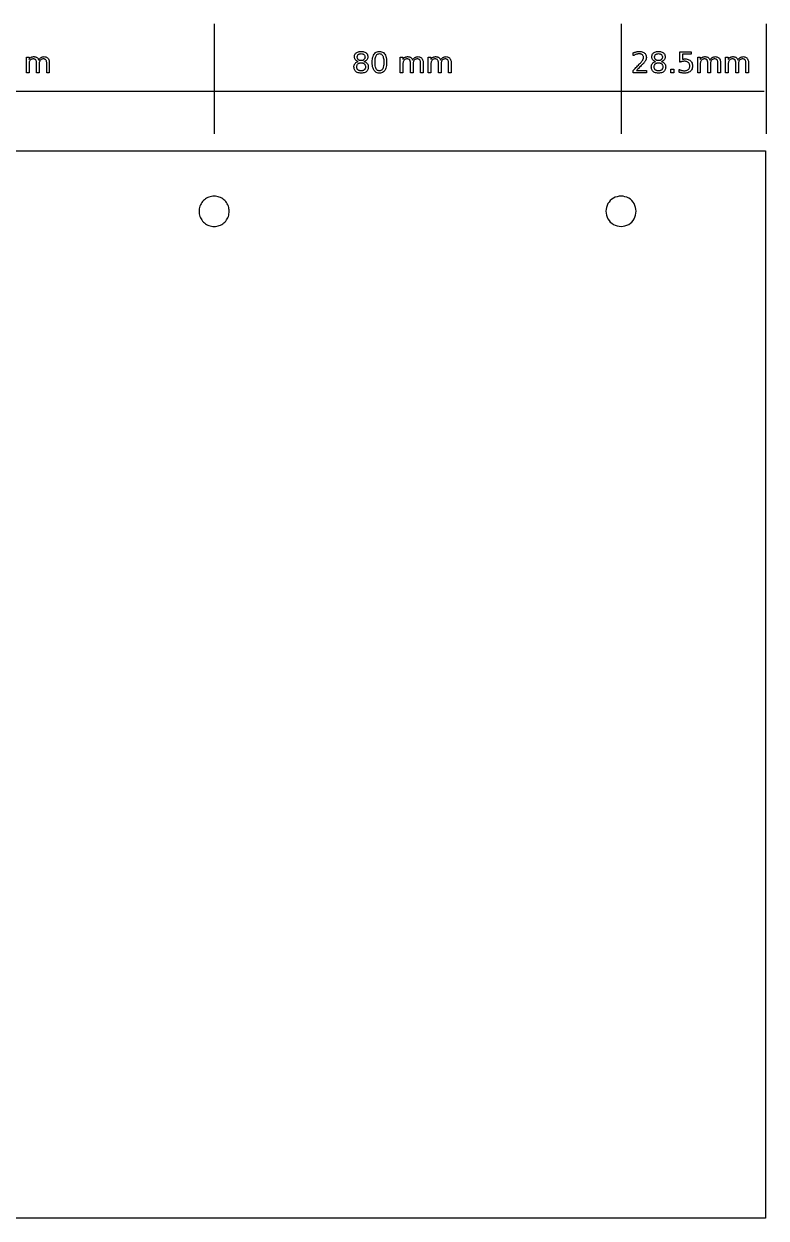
# Model space of a CAD drawing. Extents: x 0 to 297, y 0 to 235.
# Drawn here: x 151.1 to 297.1, y 0.1 to 234.9 of the extents above; entities that cross this region are included whole.
import ezdxf

# ---------------------------------------------------------------- set-up
doc = ezdxf.new("R2010")
doc.units = 0
doc.layers.add('Layer_1', color=7, linetype='CONTINUOUS')

msp = doc.modelspace()

# ---------------------------------------------------------------- linework, layer by layer
at = {"layer": 'Layer_1', "color": 5}
for points in [[(188.55182, 234.875815), (188.55182, 213.230659)], [(268.55182, 234.875815), (268.55182, 213.230659)], [(297.05182, 234.875815), (297.05182, 213.230659)], [(152.12705, 227.0184), (152.12705, 225.273804), (151.61717, 225.273804), (151.61717, 228.360609), (152.12705, 228.360609), (152.12705, 227.881052)], [(225.64096, 227.018408), (225.64096, 225.273811), (225.13109, 225.273811), (225.13109, 228.360617), (225.64096, 228.360617), (225.64096, 227.88106)], [(231.14209, 227.018408), (231.14209, 225.273811), (230.63222, 225.273811), (230.63222, 228.360617), (231.14209, 228.360617), (231.14209, 227.88106)], [(270.94448, 228.627956), (270.94448, 229.190196)], [(280.09741, 229.388633), (282.28298, 229.388633), (282.28298, 228.9201), (280.60729, 228.9201), (280.60729, 227.911376)], [(280.09741, 227.321572), (280.09741, 229.388633)], [(284.10475, 227.018408), (284.10475, 225.273811), (283.59487, 225.273811), (283.59487, 228.360617), (284.10475, 228.360617), (284.10475, 227.88106)], [(289.60587, 227.018408), (289.60587, 225.273811), (289.096, 225.273811), (289.096, 228.360617), (289.60587, 228.360617), (289.60587, 227.88106)], [(154.1252, 227.0184), (154.1252, 225.273804), (153.61533, 225.273804), (153.61533, 227.120375)], [(156.12336, 227.136911), (156.12336, 225.273804), (155.61348, 225.273804), (155.61348, 227.120375)], [(227.63912, 227.018408), (227.63912, 225.273811), (227.12925, 225.273811), (227.12925, 227.120383)], [(229.63728, 227.136919), (229.63728, 225.273811), (229.1274, 225.273811), (229.1274, 227.120383)], [(233.14025, 227.018408), (233.14025, 225.273811), (232.63037, 225.273811), (232.63037, 227.120383)], [(235.1384, 227.136919), (235.1384, 225.273811), (234.62853, 225.273811), (234.62853, 227.120383)], [(271.58665, 225.742344), (273.52968, 225.742344), (273.52968, 225.273811), (270.91692, 225.273811), (270.91692, 225.742344)], [(279.92378, 225.370274), (279.92378, 225.929758)], [(286.1029, 227.018408), (286.1029, 225.273811), (285.59303, 225.273811), (285.59303, 227.120383)], [(288.10106, 227.136919), (288.10106, 225.273811), (287.59118, 225.273811), (287.59118, 227.120383)], [(291.60403, 227.018408), (291.60403, 225.273811), (291.09416, 225.273811), (291.09416, 227.120383)], [(293.60219, 227.136919), (293.60219, 225.273811), (293.09231, 225.273811), (293.09231, 227.120383)], [(108.5, 221.646649), (188.5, 221.646649)], [(188.5, 221.646649), (268.5, 221.646649)], [(268.5, 221.646649), (296.64983, 221.646649)]]:
    msp.add_lwpolyline(points, dxfattribs=at)
for points in [[(154.03977, 227.768053)], [(216.66718, 228.34408)], [(221.02178, 229.463047)], [(221.02178, 229.022075)], [(227.55368, 227.76806)], [(233.05481, 227.76806)], [(275.13096, 228.34408)], [(286.01746, 227.76806)], [(291.51859, 227.76806)], [(216.87113, 227.464892)], [(217.42786, 227.22787)], [(271.58661, 225.742343)], [(275.33491, 227.464892)], [(275.89164, 227.22787)], [(278.29494, 225.973855), (278.87647, 225.973855), (278.87647, 225.273811), (278.29494, 225.273811)]]:
    msp.add_lwpolyline(points, close=True, dxfattribs=at)
at = {"layer": 'Layer_1', "color": 1}
for points in [[(0.095703, 209.904289), (296.904293, 209.904289), (296.904293, 0.095709), (0.095703, 0.095709)], [(191.506615, 198.028305)], [(271.509143, 198.029572)]]:
    msp.add_lwpolyline(points, close=True, dxfattribs=at)
at = {"layer": 'Layer_1', "color": 5}
for points, knots in [([(152.12705, 227.881052), (152.166279, 227.940105), (152.241883, 228.053917), (152.383096, 228.195764), (152.540151, 228.305516), (152.71632, 228.381675), (152.911421, 228.426077), (153.119506, 228.440188), (153.328276, 228.424041), (153.523349, 228.366855), (153.694675, 228.269514), (153.840962, 228.13603), (153.960707, 227.966715), (154.012745, 227.835957), (154.03977, 227.768053)], [0, 0, 0, 0, 0.212274, 0.409109, 0.596416, 0.783878, 0.981091, 1.193841, 1.407515, 1.606028, 1.798563, 1.993456, 2.195839, 2.414486, 2.414486, 2.414486, 2.414486]), ([(153.61533, 227.120375), (153.612647, 227.211209), (153.607739, 227.377371), (153.557549, 227.60253), (153.470062, 227.78032), (153.339248, 227.908638), (153.167028, 227.981739), (152.959087, 228.001618), (152.735468, 227.977341), (152.519244, 227.886636), (152.345807, 227.734265), (152.216704, 227.533956), (152.139147, 227.288535), (152.131236, 227.111879), (152.12705, 227.0184)], [0, 0, 0, 0, 0.272187, 0.497912, 0.686794, 0.85875, 1.035608, 1.236697, 1.479788, 1.703677, 1.928615, 2.161685, 2.41067, 2.690497, 2.690497, 2.690497, 2.690497]), ([(154.03977, 227.768053), (154.082541, 227.838942), (154.164363, 227.974553), (154.318278, 228.145572), (154.489478, 228.277955), (154.681182, 228.370174), (154.892792, 228.424167), (155.140629, 228.442787), (155.409354, 228.414445), (155.671931, 228.297406), (155.877271, 228.099073), (156.023707, 227.833301), (156.110065, 227.504277), (156.118715, 227.265275), (156.12336, 227.136911)], [0, 0, 0, 0, 0.247935, 0.474302, 0.685795, 0.893291, 1.107873, 1.337034, 1.636455, 1.909028, 2.183054, 2.477501, 2.808905, 3.193408, 3.193408, 3.193408, 3.193408]), ([(155.61348, 227.120375), (155.610796, 227.210811), (155.605876, 227.376583), (155.555398, 227.601551), (155.468599, 227.779937), (155.338296, 227.90822), (155.168145, 227.981698), (154.960709, 228.001598), (154.736712, 227.977603), (154.518686, 227.88826), (154.343436, 227.737168), (154.21482, 227.536124), (154.137237, 227.289867), (154.129368, 227.112396), (154.1252, 227.0184)], [0, 0, 0, 0, 0.270964, 0.496689, 0.686656, 0.858175, 1.033355, 1.2314, 1.477498, 1.702719, 1.927122, 2.160451, 2.410313, 2.691665, 2.691665, 2.691665, 2.691665]), ([(216.87113, 227.464892), (216.796045, 227.487137), (216.651346, 227.530007), (216.46011, 227.644694), (216.305622, 227.79195), (216.193253, 227.971096), (216.126093, 228.176346), (216.104438, 228.424396), (216.135316, 228.698522), (216.256198, 228.972356), (216.459141, 229.191972), (216.730205, 229.352135), (217.061688, 229.445985), (217.428276, 229.472112), (217.794808, 229.446019), (218.126541, 229.352478), (218.396716, 229.19155), (218.599547, 228.972397), (218.720372, 228.698514), (218.75137, 228.424379), (218.729399, 228.176252), (218.661385, 227.970703), (218.547169, 227.793007), (218.394998, 227.64462), (218.205321, 227.530049), (218.061804, 227.48715), (217.98734, 227.464892)], [0, 0, 0, 0, 0.234166, 0.451276, 0.661787, 0.869015, 1.079059, 1.303388, 1.611774, 1.896744, 2.185937, 2.49422, 2.829658, 3.210108, 3.591775, 3.927209, 4.234442, 4.523639, 4.808609, 5.116996, 5.341355, 5.55169, 5.759739, 5.968931, 6.184465, 6.416894, 6.416894, 6.416894, 6.416894]), ([(216.66718, 228.34408), (216.670803, 228.277584), (216.677689, 228.151213), (216.746765, 227.97691), (216.861089, 227.836514), (217.01857, 227.735543), (217.21256, 227.676663), (217.427366, 227.660443), (217.641786, 227.676725), (217.83509, 227.73552), (217.991766, 227.837515), (218.109646, 227.976174), (218.178859, 228.150933), (218.19782, 228.34408), (218.178859, 228.537227), (218.109646, 228.711987), (217.991766, 228.850646), (217.83509, 228.952641), (217.641786, 229.011436), (217.427366, 229.027718), (217.21256, 229.011498), (217.01857, 228.952618), (216.861089, 228.851647), (216.746764, 228.711251), (216.677689, 228.536947), (216.670803, 228.410576), (216.66718, 228.34408)], [0, 0, 0, 0, 0.198745, 0.377702, 0.552034, 0.733625, 0.930322, 1.154147, 1.376444, 1.572265, 1.7536, 1.929884, 2.109527, 2.308341, 2.507156, 2.686799, 2.863083, 3.044418, 3.240239, 3.462536, 3.686361, 3.883058, 4.064649, 4.238981, 4.417938, 4.616684, 4.616684, 4.616684, 4.616684]), ([(219.96345, 225.739588), (219.889285, 225.877021), (219.728761, 226.174481), (219.622527, 226.720515), (219.587851, 227.327087), (219.62038, 227.935987), (219.735117, 228.476413), (219.935316, 228.912255), (220.22377, 229.234544), (220.600346, 229.43331), (220.877717, 229.452882), (221.02178, 229.463047)], [0, 0, 0, 0, 0.466233, 1.009117, 1.648581, 2.289267, 2.832151, 3.297281, 3.711439, 4.108773, 4.538165, 4.538165, 4.538165, 4.538165]), ([(222.07736, 228.914588), (222.152097, 228.77761), (222.313971, 228.480926), (222.420898, 227.934536), (222.455811, 227.3279), (222.42298, 226.71896), (222.307166, 226.178259), (222.105983, 225.743549), (221.818394, 225.419698), (221.442609, 225.227727), (221.021346, 225.176092), (220.601765, 225.228506), (220.219816, 225.417224), (220.050032, 225.630717), (219.96345, 225.739588)], [0, 0, 0, 0, 0.465798, 1.008888, 1.649594, 2.289077, 2.832167, 3.299068, 3.711061, 4.107159, 4.536209, 4.965558, 5.36247, 5.775502, 5.775502, 5.775502, 5.775502]), ([(221.02178, 229.022075), (220.931769, 229.013891), (220.75482, 228.997802), (220.522078, 228.83725), (220.351993, 228.586033), (220.237287, 228.245436), (220.170912, 227.816614), (220.1527, 227.327495), (220.170865, 226.838382), (220.237663, 226.409587), (220.351248, 226.069029), (220.52237, 225.817177), (220.755042, 225.662487), (221.022194, 225.620817), (221.289301, 225.66232), (221.522564, 225.816811), (221.691786, 226.069795), (221.807922, 226.409191), (221.875182, 226.838379), (221.893768, 227.327495), (221.875136, 227.816617), (221.8083, 228.245833), (221.69104, 228.58527), (221.522858, 228.837616), (221.289528, 228.997985), (221.112189, 229.013941), (221.02178, 229.022075)], [0, 0, 0, 0, 0.267247, 0.525368, 0.815319, 1.164934, 1.594471, 2.113469, 2.631244, 3.06078, 3.411548, 3.700255, 3.957873, 4.225066, 4.493467, 4.751085, 5.039077, 5.39037, 5.820061, 6.33785, 6.856863, 7.286553, 7.636696, 7.925935, 8.184055, 8.45251, 8.45251, 8.45251, 8.45251]), ([(221.02178, 229.463047), (221.165358, 229.452659), (221.441615, 229.432672), (221.822833, 229.23729), (221.991366, 229.023616), (222.07736, 228.914588)], [0, 0, 0, 0, 0.429094, 0.825614, 1.238735, 1.238735, 1.238735, 1.238735]), ([(225.64096, 227.88106), (225.68019, 227.940113), (225.755798, 228.053923), (225.89701, 228.195769), (226.054063, 228.305525), (226.230233, 228.381681), (226.425334, 228.426085), (226.633417, 228.440196), (226.842188, 228.424049), (227.037264, 228.366862), (227.208594, 228.269525), (227.354877, 228.136035), (227.474618, 227.966721), (227.526656, 227.835964), (227.55368, 227.76806)], [0, 0, 0, 0, 0.212276, 0.40911, 0.596414, 0.78388, 0.981093, 1.193839, 1.407514, 1.606031, 1.798571, 1.99346, 2.195841, 2.414488, 2.414488, 2.414488, 2.414488]), ([(227.12925, 227.120383), (227.126567, 227.211217), (227.121659, 227.377379), (227.071469, 227.602537), (226.983982, 227.78033), (226.853164, 227.908644), (226.680945, 227.981746), (226.473004, 228.001626), (226.249385, 227.977349), (226.03316, 227.886645), (225.859727, 227.734269), (225.730618, 227.533964), (225.653058, 227.288543), (225.645146, 227.111887), (225.64096, 227.018408)], [0, 0, 0, 0, 0.272187, 0.497912, 0.686794, 0.858753, 1.035611, 1.236696, 1.479791, 1.70368, 1.928615, 2.161688, 2.410674, 2.690501, 2.690501, 2.690501, 2.690501]), ([(227.55368, 227.76806), (227.596453, 227.838949), (227.678278, 227.974559), (227.832192, 228.145578), (228.00339, 228.277965), (228.195098, 228.370181), (228.40671, 228.424175), (228.654548, 228.442795), (228.923274, 228.414453), (229.185851, 228.297414), (229.391191, 228.099081), (229.537627, 227.833309), (229.623985, 227.504285), (229.632635, 227.265283), (229.63728, 227.136919)], [0, 0, 0, 0, 0.247938, 0.474305, 0.685794, 0.893295, 1.107881, 1.337043, 1.636464, 1.909036, 2.183062, 2.47751, 2.808914, 3.193417, 3.193417, 3.193417, 3.193417]), ([(229.1274, 227.120383), (229.124716, 227.210819), (229.119796, 227.376591), (229.069318, 227.601559), (228.982519, 227.779945), (228.852216, 227.908228), (228.682065, 227.981706), (228.474629, 228.001606), (228.25063, 227.97761), (228.032602, 227.888266), (227.857346, 227.737178), (227.728736, 227.53613), (227.651157, 227.289875), (227.643288, 227.112404), (227.63912, 227.018408)], [0, 0, 0, 0, 0.270964, 0.496689, 0.686656, 0.858175, 1.033355, 1.2314, 1.477499, 1.702723, 1.927131, 2.160457, 2.410317, 2.691668, 2.691668, 2.691668, 2.691668]), ([(231.14209, 227.88106), (231.18132, 227.940113), (231.256928, 228.053923), (231.39814, 228.195769), (231.555193, 228.305525), (231.731363, 228.381681), (231.926464, 228.426085), (232.134547, 228.440196), (232.343318, 228.424049), (232.538394, 228.366862), (232.709724, 228.269525), (232.856007, 228.136035), (232.975748, 227.966721), (233.027786, 227.835964), (233.05481, 227.76806)], [0, 0, 0, 0, 0.212276, 0.40911, 0.596414, 0.78388, 0.981093, 1.193839, 1.407514, 1.606031, 1.798571, 1.99346, 2.195841, 2.414488, 2.414488, 2.414488, 2.414488]), ([(232.63037, 227.120383), (232.627687, 227.211217), (232.62278, 227.377379), (232.572592, 227.602536), (232.485112, 227.780331), (232.354294, 227.908644), (232.182075, 227.981747), (231.974134, 228.001626), (231.750515, 227.977349), (231.53429, 227.886645), (231.360857, 227.734269), (231.231748, 227.533964), (231.154188, 227.288543), (231.146276, 227.111887), (231.14209, 227.018408)], [0, 0, 0, 0, 0.272187, 0.497912, 0.686791, 0.85875, 1.035607, 1.236692, 1.479787, 1.703677, 1.928611, 2.161684, 2.410671, 2.690497, 2.690497, 2.690497, 2.690497]), ([(233.05481, 227.76806), (233.097583, 227.838949), (233.179408, 227.974559), (233.333322, 228.145578), (233.50452, 228.277965), (233.696228, 228.370181), (233.90784, 228.424175), (234.155678, 228.442795), (234.424404, 228.414453), (234.68698, 228.297414), (234.892321, 228.099082), (235.038751, 227.833308), (235.125106, 227.504284), (235.133755, 227.265283), (235.1384, 227.136919)], [0, 0, 0, 0, 0.247938, 0.474305, 0.685794, 0.893295, 1.107881, 1.337043, 1.636464, 1.909036, 2.183062, 2.477508, 2.808911, 3.193413, 3.193413, 3.193413, 3.193413]), ([(234.62853, 227.120383), (234.625846, 227.210819), (234.620926, 227.376592), (234.570445, 227.601561), (234.483638, 227.779941), (234.353342, 227.908229), (234.183193, 227.981706), (233.975758, 228.001606), (233.75176, 227.97761), (233.533732, 227.888266), (233.358476, 227.737178), (233.229866, 227.53613), (233.152287, 227.289875), (233.144418, 227.112404), (233.14025, 227.018408)], [0, 0, 0, 0, 0.270964, 0.49669, 0.686659, 0.858174, 1.033351, 1.231396, 1.477494, 1.702719, 1.927126, 2.160452, 2.410312, 2.691664, 2.691664, 2.691664, 2.691664]), ([(270.91692, 225.742344), (270.995752, 225.823567), (271.169902, 226.002997), (271.457619, 226.295902), (271.773807, 226.615561), (272.070898, 226.916664), (272.301288, 227.153952), (272.479602, 227.344995), (272.622559, 227.513621), (272.748385, 227.682147), (272.840571, 227.8345), (272.902783, 227.976941), (272.939864, 228.115454), (272.953852, 228.276773), (272.932949, 228.456643), (272.853178, 228.643289), (272.721047, 228.795381), (272.550675, 228.912415), (272.343978, 228.981682), (272.136312, 228.999393), (271.937337, 228.987228), (271.751816, 228.956301), (271.55986, 228.905289), (271.361118, 228.832774), (271.153838, 228.740794), (271.015962, 228.666483), (270.94448, 228.627956)], [0, 0, 0, 0, 0.339565, 0.750139, 1.231728, 1.688421, 2.019126, 2.223911, 2.472304, 2.681961, 2.854275, 3.005305, 3.146801, 3.282376, 3.489157, 3.683373, 3.881936, 4.085536, 4.296463, 4.528194, 4.706402, 4.893531, 5.091481, 5.301389, 5.527592, 5.771128, 5.771128, 5.771128, 5.771128]), ([(270.94448, 229.190196), (271.017304, 229.21848), (271.158567, 229.273345), (271.368367, 229.341274), (271.567987, 229.395109), (271.757343, 229.433809), (271.936043, 229.457577), (272.184709, 229.468525), (272.493243, 229.443269), (272.844266, 229.33821), (273.132737, 229.158515), (273.351916, 228.917374), (273.48332, 228.618004), (273.514281, 228.345031), (273.500765, 228.123121), (273.468314, 227.960814), (273.412835, 227.800683), (273.328897, 227.635197), (273.211148, 227.457997), (273.097234, 227.302537), (272.96579, 227.16181), (272.819635, 227.007594), (272.606981, 226.786086), (272.326209, 226.498581), (271.979058, 226.142934), (271.724868, 225.88347), (271.58661, 225.742343)], [0, 0, 0, 0, 0.234333, 0.454552, 0.661205, 0.854287, 1.033987, 1.201366, 1.600437, 1.956664, 2.290225, 2.607758, 2.919497, 3.254738, 3.421366, 3.585324, 3.749578, 3.928297, 4.140317, 4.387453, 4.505159, 4.717664, 5.024996, 5.426275, 5.923263, 6.515959, 6.515959, 6.515959, 6.515959]), ([(275.33491, 227.464892), (275.259825, 227.487137), (275.115126, 227.530007), (274.92389, 227.644694), (274.769402, 227.79195), (274.657033, 227.971096), (274.589873, 228.176346), (274.568218, 228.424396), (274.599096, 228.698522), (274.719978, 228.972356), (274.922921, 229.191972), (275.193985, 229.352135), (275.525468, 229.445985), (275.892056, 229.472112), (276.25859, 229.446019), (276.590326, 229.352477), (276.860505, 229.191554), (277.063332, 228.972396), (277.184153, 228.698513), (277.21515, 228.424379), (277.193179, 228.176252), (277.125165, 227.970703), (277.010949, 227.793008), (276.858783, 227.644618), (276.669104, 227.530049), (276.525586, 227.48715), (276.45112, 227.464892)], [0, 0, 0, 0, 0.234166, 0.451276, 0.661787, 0.869015, 1.079059, 1.303388, 1.611774, 1.896744, 2.185937, 2.49422, 2.829658, 3.210108, 3.591776, 3.927214, 4.234451, 4.523644, 4.808613, 5.117, 5.341359, 5.551694, 5.759743, 5.968931, 6.184466, 6.416899, 6.416899, 6.416899, 6.416899]), ([(275.13096, 228.34408), (275.134583, 228.277584), (275.141469, 228.151213), (275.210545, 227.97691), (275.324869, 227.836514), (275.48235, 227.735543), (275.67634, 227.676663), (275.891146, 227.660443), (276.105566, 227.676725), (276.29887, 227.73552), (276.455546, 227.837515), (276.573426, 227.976174), (276.642639, 228.150933), (276.6616, 228.34408), (276.642639, 228.537227), (276.573426, 228.711987), (276.455546, 228.850646), (276.29887, 228.952641), (276.105566, 229.011436), (275.891146, 229.027718), (275.67634, 229.011498), (275.48235, 228.952618), (275.324869, 228.851647), (275.210544, 228.711251), (275.141469, 228.536947), (275.134583, 228.410576), (275.13096, 228.34408)], [0, 0, 0, 0, 0.198745, 0.377702, 0.552034, 0.733625, 0.930322, 1.154147, 1.376444, 1.572265, 1.7536, 1.929884, 2.109527, 2.308341, 2.507156, 2.686799, 2.863083, 3.044418, 3.240239, 3.462536, 3.686361, 3.883058, 4.064649, 4.238981, 4.417938, 4.616684, 4.616684, 4.616684, 4.616684]), ([(280.60729, 227.911376), (280.634145, 227.920056), (280.687435, 227.937279), (280.768456, 227.957492), (280.849599, 227.972276), (280.930346, 227.985146), (281.011371, 227.992471), (281.208529, 227.997535), (281.508279, 227.97068), (281.886027, 227.845416), (282.194099, 227.630899), (282.424844, 227.342444), (282.561367, 226.985931), (282.599233, 226.590689), (282.561114, 226.193712), (282.421216, 225.832297), (282.182407, 225.543072), (281.856531, 225.335363), (281.454272, 225.215407), (281.104074, 225.189518), (280.831907, 225.197212), (280.655254, 225.212067), (280.476464, 225.236533), (280.295067, 225.271414), (280.110128, 225.315259), (279.986603, 225.351727), (279.92378, 225.370274)], [0, 0, 0, 0, 0.084651, 0.167982, 0.250265, 0.332033, 0.41321, 0.494088, 0.923641, 1.3086, 1.674752, 2.034162, 2.400439, 2.803172, 3.21578, 3.586828, 3.948183, 4.321828, 4.729191, 5.194915, 5.368923, 5.545924, 5.726436, 5.910038, 6.099887, 6.296367, 6.296367, 6.296367, 6.296367]), ([(284.10475, 227.88106), (284.143979, 227.940113), (284.219582, 228.053923), (284.360791, 228.19577), (284.517843, 228.305525), (284.694013, 228.381681), (284.889114, 228.426085), (285.097199, 228.440196), (285.305971, 228.424049), (285.501047, 228.366863), (285.672374, 228.269523), (285.818657, 228.136035), (285.938398, 227.966721), (285.990436, 227.835964), (286.01746, 227.76806)], [0, 0, 0, 0, 0.212273, 0.409105, 0.596408, 0.783874, 0.981087, 1.193832, 1.407512, 1.606029, 1.798565, 1.993454, 2.195835, 2.414482, 2.414482, 2.414482, 2.414482]), ([(285.59303, 227.120383), (285.590347, 227.211217), (285.585439, 227.377379), (285.535249, 227.602537), (285.447762, 227.78033), (285.316944, 227.908644), (285.144725, 227.981746), (284.936786, 228.001626), (284.713168, 227.977349), (284.496944, 227.886644), (284.323507, 227.734272), (284.194404, 227.533963), (284.116847, 227.288542), (284.108936, 227.111887), (284.10475, 227.018408)], [0, 0, 0, 0, 0.272187, 0.497912, 0.686794, 0.858753, 1.035611, 1.236696, 1.479786, 1.703676, 1.928614, 2.161684, 2.410669, 2.690495, 2.690495, 2.690495, 2.690495]), ([(286.01746, 227.76806), (286.060233, 227.838949), (286.142059, 227.97456), (286.295977, 228.14558), (286.467178, 228.277962), (286.658882, 228.370182), (286.870492, 228.424175), (287.118329, 228.442795), (287.387054, 228.414453), (287.649631, 228.297414), (287.854971, 228.099081), (288.001407, 227.833309), (288.087765, 227.504285), (288.096415, 227.265283), (288.10106, 227.136919)], [0, 0, 0, 0, 0.247938, 0.474308, 0.685801, 0.893298, 1.10788, 1.337041, 1.636462, 1.909034, 2.18306, 2.477508, 2.808912, 3.193415, 3.193415, 3.193415, 3.193415]), ([(287.59118, 227.120383), (287.588496, 227.210819), (287.583576, 227.376591), (287.533098, 227.601559), (287.446299, 227.779945), (287.315996, 227.908228), (287.145845, 227.981706), (286.938409, 228.001606), (286.714412, 227.977611), (286.496386, 227.888267), (286.321136, 227.737175), (286.19252, 227.536132), (286.114937, 227.289875), (286.107068, 227.112404), (286.1029, 227.018408)], [0, 0, 0, 0, 0.270964, 0.496689, 0.686656, 0.858175, 1.033355, 1.2314, 1.477498, 1.702719, 1.927122, 2.160452, 2.410313, 2.691664, 2.691664, 2.691664, 2.691664]), ([(289.60587, 227.88106), (289.6451, 227.940113), (289.720708, 228.053923), (289.86192, 228.195769), (290.018973, 228.305525), (290.195143, 228.381681), (290.390244, 228.426085), (290.598327, 228.440196), (290.807098, 228.424049), (291.002174, 228.366862), (291.173504, 228.269525), (291.319787, 228.136035), (291.439528, 227.966721), (291.491566, 227.835964), (291.51859, 227.76806)], [0, 0, 0, 0, 0.212276, 0.40911, 0.596414, 0.78388, 0.981093, 1.193839, 1.407514, 1.606031, 1.798571, 1.99346, 2.195841, 2.414488, 2.414488, 2.414488, 2.414488]), ([(291.09416, 227.120383), (291.091477, 227.211217), (291.086569, 227.377379), (291.036379, 227.602537), (290.948892, 227.78033), (290.818074, 227.908644), (290.645855, 227.981746), (290.437914, 228.001626), (290.214295, 227.977349), (289.99807, 227.886645), (289.824637, 227.734269), (289.695528, 227.533964), (289.617968, 227.288543), (289.610056, 227.111887), (289.60587, 227.018408)], [0, 0, 0, 0, 0.272187, 0.497912, 0.686794, 0.858753, 1.035611, 1.236696, 1.479791, 1.70368, 1.928615, 2.161688, 2.410674, 2.690501, 2.690501, 2.690501, 2.690501]), ([(291.51859, 227.76806), (291.561363, 227.838949), (291.643188, 227.974559), (291.797102, 228.145578), (291.9683, 228.277965), (292.160008, 228.370181), (292.37162, 228.424175), (292.619458, 228.442795), (292.888184, 228.414453), (293.150761, 228.297414), (293.356101, 228.099081), (293.502537, 227.833309), (293.588895, 227.504285), (293.597545, 227.265283), (293.60219, 227.136919)], [0, 0, 0, 0, 0.247938, 0.474305, 0.685794, 0.893295, 1.107881, 1.337043, 1.636464, 1.909036, 2.183062, 2.47751, 2.808914, 3.193417, 3.193417, 3.193417, 3.193417]), ([(293.09231, 227.120383), (293.089626, 227.210819), (293.084706, 227.376592), (293.034225, 227.601561), (292.947418, 227.779941), (292.817122, 227.908229), (292.646973, 227.981706), (292.439538, 228.001606), (292.21554, 227.97761), (291.997512, 227.888266), (291.822256, 227.737178), (291.693646, 227.53613), (291.616067, 227.289875), (291.608198, 227.112404), (291.60403, 227.018408)], [0, 0, 0, 0, 0.270964, 0.49669, 0.686659, 0.858174, 1.033351, 1.231396, 1.477494, 1.702719, 1.927126, 2.160452, 2.410312, 2.691664, 2.691664, 2.691664, 2.691664]), ([(217.98734, 227.464892), (218.071525, 227.441043), (218.233473, 227.395164), (218.447911, 227.269259), (218.61956, 227.104584), (218.747755, 226.906522), (218.824495, 226.677236), (218.848581, 226.391505), (218.816669, 226.073558), (218.693818, 225.751854), (218.480457, 225.498014), (218.190609, 225.316239), (217.830103, 225.212431), (217.427775, 225.183955), (217.025056, 225.212425), (216.663991, 225.316544), (216.372646, 225.497032), (216.160719, 225.75228), (216.038847, 226.073682), (216.007181, 226.391511), (216.0312, 226.677252), (216.108023, 226.90646), (216.236127, 227.105125), (216.409429, 227.269063), (216.624528, 227.395078), (216.786843, 227.44103), (216.87113, 227.464892)], [0, 0, 0, 0, 0.26166, 0.503362, 0.737269, 0.96951, 1.20425, 1.454784, 1.824815, 2.154238, 2.472104, 2.801789, 3.165915, 3.586037, 4.006463, 4.37147, 4.702447, 5.019334, 5.348416, 5.718414, 5.968947, 6.203686, 6.435924, 6.670941, 6.913437, 7.175388, 7.175388, 7.175388, 7.175388]), ([(217.42786, 227.22787), (217.345294, 227.224007), (217.189127, 227.2167), (216.972749, 227.144163), (216.796302, 227.02468), (216.666291, 226.859852), (216.589978, 226.656195), (216.569, 226.431361), (216.589978, 226.20654), (216.666291, 226.002849), (216.796302, 225.838144), (216.972749, 225.718182), (217.189126, 225.647622), (217.427861, 225.628106), (217.666581, 225.647631), (217.882997, 225.718151), (218.059847, 225.83862), (218.190617, 226.003602), (218.2682, 226.207185), (218.289593, 226.431782), (218.268263, 226.656313), (218.191014, 226.860264), (218.059474, 227.023787), (217.884126, 227.144596), (217.667349, 227.216735), (217.510812, 227.224013), (217.42786, 227.22787)], [0, 0, 0, 0, 0.247033, 0.467248, 0.675101, 0.877886, 1.086711, 1.318362, 1.550012, 1.758836, 1.961621, 2.169475, 2.389689, 2.636722, 2.883752, 3.103966, 3.311823, 3.516516, 3.725673, 3.956139, 4.187823, 4.39698, 4.600715, 4.807563, 5.027777, 5.276027, 5.276027, 5.276027, 5.276027]), ([(276.45112, 227.464892), (276.535305, 227.441043), (276.697253, 227.395164), (276.911691, 227.269259), (277.08334, 227.104584), (277.211535, 226.906522), (277.288275, 226.677236), (277.312361, 226.391505), (277.280449, 226.073558), (277.157598, 225.751854), (276.944237, 225.498014), (276.654389, 225.316239), (276.293883, 225.212431), (275.891555, 225.183955), (275.488836, 225.212425), (275.127771, 225.316544), (274.836426, 225.497032), (274.624499, 225.75228), (274.502627, 226.073682), (274.470961, 226.391511), (274.494981, 226.677253), (274.571807, 226.906462), (274.699917, 227.105122), (274.873212, 227.269064), (275.08831, 227.395078), (275.250623, 227.44103), (275.33491, 227.464892)], [0, 0, 0, 0, 0.26166, 0.503362, 0.737269, 0.96951, 1.20425, 1.454784, 1.824815, 2.154238, 2.472104, 2.801789, 3.165915, 3.586037, 4.006463, 4.37147, 4.702447, 5.019334, 5.348416, 5.718414, 5.968947, 6.203687, 6.435928, 6.670941, 6.913434, 7.175384, 7.175384, 7.175384, 7.175384]), ([(275.89164, 227.22787), (275.809074, 227.224007), (275.652907, 227.2167), (275.436529, 227.144163), (275.260082, 227.02468), (275.130071, 226.859852), (275.053758, 226.656195), (275.03278, 226.431361), (275.053758, 226.20654), (275.130071, 226.002849), (275.260082, 225.838144), (275.436529, 225.718182), (275.652906, 225.647622), (275.891641, 225.628106), (276.130361, 225.647631), (276.346777, 225.718151), (276.523627, 225.83862), (276.654397, 226.003602), (276.73198, 226.207185), (276.753373, 226.431782), (276.732043, 226.656313), (276.654794, 226.860264), (276.523254, 227.023787), (276.347906, 227.144596), (276.131129, 227.216735), (275.974592, 227.224013), (275.89164, 227.22787)], [0, 0, 0, 0, 0.247033, 0.467248, 0.675101, 0.877886, 1.086711, 1.318362, 1.550012, 1.758836, 1.961621, 2.169475, 2.389689, 2.636722, 2.883752, 3.103966, 3.311823, 3.516516, 3.725673, 3.956139, 4.187823, 4.39698, 4.600715, 4.807563, 5.027777, 5.276027, 5.276027, 5.276027, 5.276027]), ([(279.92378, 225.929758), (279.979051, 225.901301), (280.088755, 225.844817), (280.260613, 225.778151), (280.4362, 225.725828), (280.617178, 225.688977), (280.804348, 225.667249), (281.030368, 225.65801), (281.283147, 225.677361), (281.544, 225.760798), (281.757149, 225.902626), (281.917287, 226.094345), (282.012168, 226.332233), (282.038438, 226.593968), (282.012168, 226.855703), (281.917287, 227.093593), (281.75715, 227.2853), (281.543999, 227.427178), (281.283153, 227.510405), (281.045212, 227.529353), (280.84667, 227.521808), (280.697445, 227.505151), (280.548328, 227.47773), (280.398818, 227.437795), (280.247658, 227.386514), (280.148169, 227.343512), (280.09741, 227.321572)], [0, 0, 0, 0, 0.186394, 0.36996, 0.552021, 0.735495, 0.923287, 1.116658, 1.413786, 1.679029, 1.929076, 2.171819, 2.416973, 2.685488, 2.954002, 3.199156, 3.441899, 3.691946, 3.957189, 4.254317, 4.403246, 4.552988, 4.704346, 4.857659, 5.016867, 5.182703, 5.182703, 5.182703, 5.182703])]:
    msp.add_open_spline(points, degree=3, knots=knots, dxfattribs=at)
at = {"layer": 'Layer_1', "color": 1}
for points, knots in [([(191.506615, 198.028305), (191.47103, 197.680098), (191.40037, 196.988666), (190.852164, 196.074929), (190.049496, 195.395589), (189.055544, 195.03529), (188.000848, 195.03529), (187.008288, 195.395589), (186.200062, 196.074929), (185.672508, 196.988666), (185.488312, 198.028305), (185.672508, 199.067944), (186.200062, 199.981681), (187.008288, 200.661021), (188.000848, 201.02132), (189.055544, 201.02132), (190.049496, 200.661021), (190.852164, 199.981681), (191.40037, 199.067944), (191.47103, 198.376512), (191.506615, 198.028305)], [0, 0, 0, 0, 1.039322, 2.063769, 3.10309, 4.142412, 5.166859, 6.206181, 7.245502, 8.26995, 9.309271, 10.348593, 11.37304, 12.412362, 13.451683, 14.47613, 15.515452, 16.554774, 17.579221, 18.618542, 18.618542, 18.618542, 18.618542]), ([(271.509143, 198.029572), (271.427249, 197.504323), (271.265892, 196.469403), (270.079674, 195.33004), (268.532305, 194.907872), (266.968689, 195.33004), (265.830245, 196.469403), (265.407764, 198.029572), (265.830245, 199.589741), (266.968689, 200.729104), (268.532305, 201.151272), (270.079674, 200.729104), (271.265892, 199.589741), (271.427249, 198.554821), (271.509143, 198.029572)], [0, 0, 0, 0, 1.557896, 3.069586, 4.627483, 6.185379, 7.697069, 9.254966, 10.812862, 12.324552, 13.882449, 15.440345, 16.952035, 18.509931, 18.509931, 18.509931, 18.509931])]:
    msp.add_open_spline(points, degree=3, knots=knots, dxfattribs=at)

doc.saveas('drawing.dxf')
